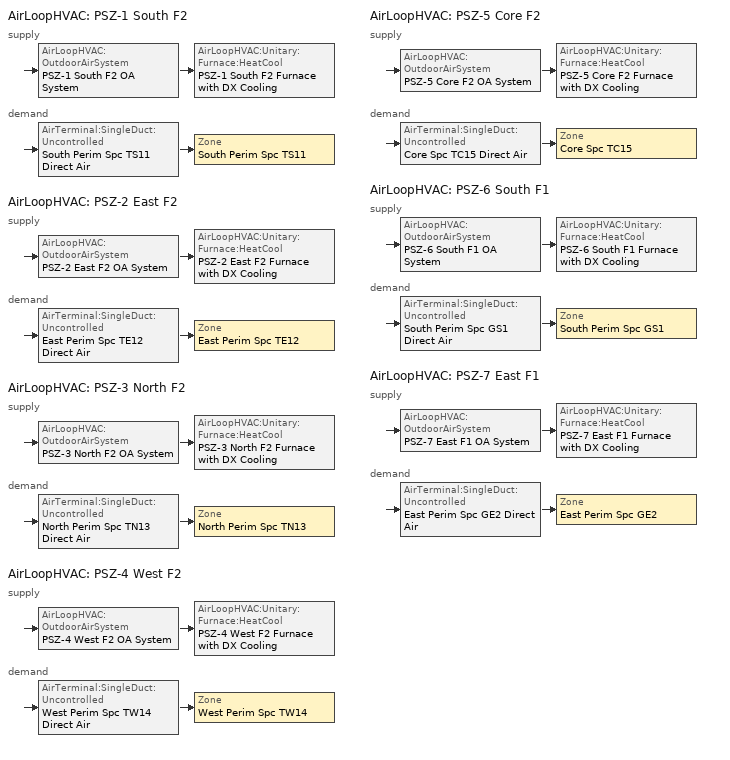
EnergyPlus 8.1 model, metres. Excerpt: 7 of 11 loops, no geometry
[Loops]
AirLoopHVAC 'PSZ-1 South F2'
 supply: AirLoopHVAC:OutdoorAirSystem 'PSZ-1 South F2 OA System' > AirLoopHVAC:Unitary:Furnace:HeatCool 'PSZ-1 South F2 Furnace with DX Cooling'
 demand: AirTerminal:SingleDuct:Uncontrolled 'South Perim Spc TS11 Direct Air' > Zone 'South Perim Spc TS11'
AirLoopHVAC 'PSZ-2 East F2'
 supply: AirLoopHVAC:OutdoorAirSystem 'PSZ-2 East F2 OA System' > AirLoopHVAC:Unitary:Furnace:HeatCool 'PSZ-2 East F2 Furnace with DX Cooling'
 demand: AirTerminal:SingleDuct:Uncontrolled 'East Perim Spc TE12 Direct Air' > Zone 'East Perim Spc TE12'
AirLoopHVAC 'PSZ-3 North F2'
 supply: AirLoopHVAC:OutdoorAirSystem 'PSZ-3 North F2 OA System' > AirLoopHVAC:Unitary:Furnace:HeatCool 'PSZ-3 North F2 Furnace with DX Cooling'
 demand: AirTerminal:SingleDuct:Uncontrolled 'North Perim Spc TN13 Direct Air' > Zone 'North Perim Spc TN13'
AirLoopHVAC 'PSZ-4 West F2'
 supply: AirLoopHVAC:OutdoorAirSystem 'PSZ-4 West F2 OA System' > AirLoopHVAC:Unitary:Furnace:HeatCool 'PSZ-4 West F2 Furnace with DX Cooling'
 demand: AirTerminal:SingleDuct:Uncontrolled 'West Perim Spc TW14 Direct Air' > Zone 'West Perim Spc TW14'
AirLoopHVAC 'PSZ-5 Core F2'
 supply: AirLoopHVAC:OutdoorAirSystem 'PSZ-5 Core F2 OA System' > AirLoopHVAC:Unitary:Furnace:HeatCool 'PSZ-5 Core F2 Furnace with DX Cooling'
 demand: AirTerminal:SingleDuct:Uncontrolled 'Core Spc TC15 Direct Air' > Zone 'Core Spc TC15'
AirLoopHVAC 'PSZ-6 South F1'
 supply: AirLoopHVAC:OutdoorAirSystem 'PSZ-6 South F1 OA System' > AirLoopHVAC:Unitary:Furnace:HeatCool 'PSZ-6 South F1 Furnace with DX Cooling'
 demand: AirTerminal:SingleDuct:Uncontrolled 'South Perim Spc GS1 Direct Air' > Zone 'South Perim Spc GS1'
AirLoopHVAC 'PSZ-7 East F1'
 supply: AirLoopHVAC:OutdoorAirSystem 'PSZ-7 East F1 OA System' > AirLoopHVAC:Unitary:Furnace:HeatCool 'PSZ-7 East F1 Furnace with DX Cooling'
 demand: AirTerminal:SingleDuct:Uncontrolled 'East Perim Spc GE2 Direct Air' > Zone 'East Perim Spc GE2'
[DesignSpecification:OutdoorAir] Outdoor Air Method=Flow/Area; Outdoor Air Flow per Zone Floor Area {m3/s-m2}=0.000666962; Outdoor Air Flow per Zone {m3/s}=0
SZ DSOA South Perim Spc GS1; SZ DSOA South Perim Spc TS11; SZ DSOA East Perim Spc GE2; SZ DSOA East Perim Spc TE12; SZ DSOA North Perim Spc TN13; SZ DSOA West Perim Spc TW14; SZ DSOA Core Spc TC15
[Sizing:Zone] Zone Cooling Design Supply Air Temperature Input Method=SupplyAirTemperature; Zone Cooling Design Supply Air Temperature {C}=12.8; Zone Heating Design Supply Air Temperature Input Method=SupplyAirTemperature; Zone Heating Design Supply Air Temperature {C}=40.4; Zone Cooling Design Supply Air Humidity Ratio {kgWater/kgDryAir}=0.008; Zone Heating Design Supply Air Humidity Ratio {kgWater/kgDryAir}=0.008; Cooling Design Air Flow Method=DesignDay; Cooling Design Air Flow Rate {m3/s}=0; Cooling Minimum Air Flow Fraction=0; Heating Design Air Flow Method=DesignDay; Heating Design Air Flow Rate {m3/s}=0; Heating Maximum Air Flow Fraction=0
Name | Design Specification Outdoor Air Object
South Perim Spc GS1 | SZ DSOA South Perim Spc GS1
South Perim Spc TS11 | SZ DSOA South Perim Spc TS11
East Perim Spc GE2 | SZ DSOA East Perim Spc GE2
East Perim Spc TE12 | SZ DSOA East Perim Spc TE12
North Perim Spc TN13 | SZ DSOA North Perim Spc TN13
West Perim Spc TW14 | SZ DSOA West Perim Spc TW14
Core Spc TC15 | SZ DSOA Core Spc TC15
[Sizing:System] Type of Load to Size On=Sensible; Design Outdoor Air Flow Rate {m3/s}=autosize; Minimum System Air Flow Ratio=1; Preheat Design Temperature {C}=7; Preheat Design Humidity Ratio {kgWater/kgDryAir}=0.008; Precool Design Temperature {C}=11; Precool Design Humidity Ratio {kgWater/kgDryAir}=0.008; Central Cooling Design Supply Air Temperature {C}=12.8; Central Heating Design Supply Air Temperature {C}=40.4; Sizing Option=NonCoincident; 100% Outdoor Air in Cooling=No; 100% Outdoor Air in Heating=No; Central Cooling Design Supply Air Humidity Ratio {kgWater/kgDryAir}=0.008; Central Heating Design Supply Air Humidity Ratio {kgWater/kgDryAir}=0.008; Cooling Design Air Flow Method=DesignDay; Cooling Design Air Flow Rate {m3/s}=0; Heating Design Air Flow Method=DesignDay; Heating Design Air Flow Rate {m3/s}=0; System Outdoor Air Method=ZoneSum
PSZ-1 South F2; PSZ-2 East F2; PSZ-3 North F2; PSZ-4 West F2; PSZ-5 Core F2; PSZ-6 South F1; PSZ-7 East F1
[ZoneControl:Thermostat] Control Type Schedule=COMPACT HVAC-ALWAYS 4
Name | Zone or ZoneList | Control 1
South Perim Spc GS1 Thermostat | South Perim Spc GS1 | Thermostat 1 Dual SP Control
South Perim Spc TS11 Thermostat | South Perim Spc TS11 | Thermostat 2 Dual SP Control
East Perim Spc GE2 Thermostat | East Perim Spc GE2 | Thermostat 3 Dual SP Control
East Perim Spc TE12 Thermostat | East Perim Spc TE12 | Thermostat 1 Dual SP Control
North Perim Spc TN13 Thermostat | North Perim Spc TN13 | Thermostat 3 Dual SP Control
West Perim Spc TW14 Thermostat | West Perim Spc TW14 | Thermostat 2 Dual SP Control
Core Spc TC15 Thermostat | Core Spc TC15 | Thermostat 1 Dual SP Control
[ThermostatSetpoint:DualSetpoint] Heating Setpoint Temperature Schedule=Heat 1/0
Name | Cooling Setpoint Temperature Schedule
Thermostat 1 Dual SP Control | Cool 1/0
Thermostat 2 Dual SP Control | Cool 1/0 2
Thermostat 3 Dual SP Control | Cool 1/0 3
[AirTerminal:SingleDuct:Uncontrolled] Availability Schedule=COMPACT HVAC-ALWAYS 1; Maximum Air Flow Rate {m3/s}=autosize
South Perim Spc GS1 Direct Air; South Perim Spc TS11 Direct Air; East Perim Spc GE2 Direct Air; East Perim Spc TE12 Direct Air; North Perim Spc TN13 Direct Air; West Perim Spc TW14 Direct Air; Core Spc TC15 Direct Air
[Zone equipment]
South Perim Spc GS1: South Perim Spc GS1 Direct Air
South Perim Spc TS11: South Perim Spc TS11 Direct Air
East Perim Spc GE2: East Perim Spc GE2 Direct Air
East Perim Spc TE12: East Perim Spc TE12 Direct Air
North Perim Spc TN13: North Perim Spc TN13 Direct Air
West Perim Spc TW14: West Perim Spc TW14 Direct Air
Core Spc TC15: Core Spc TC15 Direct Air, Core Spc TC15 Bathroom Exhaust
[Fan:OnOff] Availability Schedule=Fans D1; Fan Total Efficiency=0.53625; Pressure Rise {Pa}=448.2; Motor In Airstream Fraction=1
Name | Maximum Flow Rate {m3/s} | Motor Efficiency
PSZ-1 South F2 Supply Fan | 0.72137 | 0.825
PSZ-2 East F2 Supply Fan | 0.88448 | 0.825
PSZ-3 North F2 Supply Fan | 0.67673 | 0.825
PSZ-4 West F2 Supply Fan | 1.0539 | 0.825
PSZ-5 Core F2 Supply Fan | 2.62949 | 0.84
PSZ-6 South F1 Supply Fan | 0.50881 | 0.825
PSZ-7 East F1 Supply Fan | 0.6614 | 0.825
[Fan:ZoneExhaust]
Core Spc TC15 Bathroom Exhaust: Availability Schedule=ExFanOperationSchd; Fan Total Efficiency=0.45; Pressure Rise {Pa}=187.5; Maximum Flow Rate {m3/s}=0.28385
[Coil:Cooling:DX:SingleSpeed] Availability Schedule=COMPACT HVAC-ALWAYS 1; Gross Rated Sensible Heat Ratio=autosize; Gross Rated Cooling COP {W/W}=2.73; Total Cooling Capacity Function of Temperature Curve=PSZ DX Coil Cap-FT; Total Cooling Capacity Function of Flow Fraction Curve=PSZ DX Coil Cap-FF; Energy Input Ratio Function of Temperature Curve=PSZ DX Coil EIR-FT; Energy Input Ratio Function of Flow Fraction Curve=PSZ DX Coil EIR-FF; Part Load Fraction Correlation Curve=PSZ DX Coil PLF; Nominal Time for Condensate Removal to Begin {s}=0; Ratio of Initial Moisture Evaporation Rate and Steady State Latent Capacity=0; Maximum Cycling Rate {cycles/hr}=0; Latent Capacity Time Constant {s}=0; Condenser Type=Aircooled; Evaporative Condenser Effectiveness=0.8; Evaporative Condenser Pump Rated Power Consumption {W}=0; Crankcase Heater Capacity {W}=0; Maximum Outdoor Dry-Bulb Temperature for Crankcase Heater Operation {C}=10
Name | Gross Rated Total Cooling Capacity {W} | Rated Air Flow Rate {m3/s}
PSZ-1 South F2 Cooling Coil | 9552.99 | 0.72137
PSZ-2 East F2 Cooling Coil | 11713 | 0.88448
PSZ-3 North F2 Cooling Coil | 8961.82 | 0.67673
PSZ-4 West F2 Cooling Coil | 13956.6 | 1.0539
PSZ-5 Core F2 Cooling Coil | 34821.9 | 2.62949
PSZ-6 South F1 Cooling Coil | 6738.13 | 0.50881
PSZ-7 East F1 Cooling Coil | 8758.84 | 0.6614
[Coil:Heating:Gas] Availability Schedule=COMPACT HVAC-ALWAYS 1; Gas Burner Efficiency=0.8; Parasitic Electric Load {W}=0; Part Load Fraction Correlation Curve=PSZ Heating Coil PLF-FPLR; Parasitic Gas Load {W}=0
Name | Nominal Capacity {W}
PSZ-1 South F2 Heating Coil | 13263.6
PSZ-2 East F2 Heating Coil | 13272.1
PSZ-3 North F2 Heating Coil | 13169.1
PSZ-4 West F2 Heating Coil | 13165.5
PSZ-5 Core F2 Heating Coil | 33220.3
PSZ-6 South F1 Heating Coil | 10775.9
PSZ-7 East F1 Heating Coil | 10754.5
[AirLoopHVAC:Unitary:Furnace:HeatCool] Availability Schedule=COMPACT HVAC-ALWAYS 1; Supply Air Fan Operating Mode Schedule=COMPACT HVAC-ALWAYS 1; Maximum Supply Air Temperature {C}=40.4; Supply Air Flow Rate During Cooling Operation {m3/s}=autosize; Supply Air Flow Rate During Heating Operation {m3/s}=autosize; Supply Air Flow Rate When No Cooling or Heating is Needed {m3/s}=autosize; Fan Placement=DrawThrough; Dehumidification Control Type=None
Name | Controlling Zone or Thermostat Location | Supply Fan | Heating Coil | Cooling Coil
PSZ-1 South F2 Furnace with DX Cooling | South Perim Spc TS11 | PSZ-1 South F2 Supply Fan | PSZ-1 South F2 Heating Coil | PSZ-1 South F2 Cooling Coil
PSZ-2 East F2 Furnace with DX Cooling | East Perim Spc TE12 | PSZ-2 East F2 Supply Fan | PSZ-2 East F2 Heating Coil | PSZ-2 East F2 Cooling Coil
PSZ-3 North F2 Furnace with DX Cooling | North Perim Spc TN13 | PSZ-3 North F2 Supply Fan | PSZ-3 North F2 Heating Coil | PSZ-3 North F2 Cooling Coil
PSZ-4 West F2 Furnace with DX Cooling | West Perim Spc TW14 | PSZ-4 West F2 Supply Fan | PSZ-4 West F2 Heating Coil | PSZ-4 West F2 Cooling Coil
PSZ-5 Core F2 Furnace with DX Cooling | Core Spc TC15 | PSZ-5 Core F2 Supply Fan | PSZ-5 Core F2 Heating Coil | PSZ-5 Core F2 Cooling Coil
PSZ-6 South F1 Furnace with DX Cooling | South Perim Spc GS1 | PSZ-6 South F1 Supply Fan | PSZ-6 South F1 Heating Coil | PSZ-6 South F1 Cooling Coil
PSZ-7 East F1 Furnace with DX Cooling | East Perim Spc GE2 | PSZ-7 East F1 Supply Fan | PSZ-7 East F1 Heating Coil | PSZ-7 East F1 Cooling Coil
[Controller:OutdoorAir] Minimum Outdoor Air Flow Rate {m3/s}=AUTOSIZE; Maximum Outdoor Air Flow Rate {m3/s}=autosize; Economizer Control Type=DifferentialDryBulb; Economizer Control Action Type=ModulateFlow; Lockout Type=NoLockout; Minimum Limit Type=FixedMinimum; Minimum Outdoor Air Schedule=MinOA_Sched; Minimum Fraction of Outdoor Air Schedule=MinOAFracSch_Base; Maximum Fraction of Outdoor Air Schedule=MaxOAFracSch_Base; Heat Recovery Bypass Control Type=BypassWhenOAFlowGreaterThanMinimum
PSZ-1 South F2 OA Controller; PSZ-2 East F2 OA Controller; PSZ-3 North F2 OA Controller; PSZ-4 West F2 OA Controller; PSZ-5 Core F2 OA Controller; PSZ-6 South F1 OA Controller; PSZ-7 East F1 OA Controller
[AirLoopHVAC] Design Supply Air Flow Rate {m3/s}=autosize
PSZ-1 South F2; PSZ-2 East F2; PSZ-3 North F2; PSZ-4 West F2; PSZ-5 Core F2; PSZ-6 South F1; PSZ-7 East F1
[AirLoopHVAC:ReturnPlenum]
Name | Zone
North Perim Spc TN13 Zone Return Plenum | North Perim Plnm TN18
West Perim Spc GW4 Zone Return Plenum | West Perim Plnm GW9
West Perim Spc TW14 Zone Return Plenum | West Perim Plnm TW19
Core Spc GC5 Zone Return Plenum | Core Plnm GC10
Core Spc TC15 Zone Return Plenum | Core Plnm TC20
[EnergyManagementSystem:Sensor]
PSZ1_Cooling: PSZ-1 South F2; Air System Total Cooling Energy
PSZ1_Heating: PSZ-1 South F2; Air System Total Heating Energy
PSZ2_Cooling: PSZ-2 East F2; Air System Total Cooling Energy
PSZ2_Heating: PSZ-2 East F2; Air System Total Heating Energy
PSZ3_Cooling: PSZ-3 North F2; Air System Total Cooling Energy
PSZ3_Heating: PSZ-3 North F2; Air System Total Heating Energy
PSZ4_Cooling: PSZ-4 West F2; Air System Total Cooling Energy
PSZ4_Heating: PSZ-4 West F2; Air System Total Heating Energy
PSZ5_Cooling: PSZ-5 Core F2; Air System Total Cooling Energy
PSZ5_Heating: PSZ-5 Core F2; Air System Total Heating Energy
PSZ6_Cooling: PSZ-6 South F1; Air System Total Cooling Energy
PSZ6_Heating: PSZ-6 South F1; Air System Total Heating Energy
PSZ7_Cooling: PSZ-7 East F1; Air System Total Cooling Energy
PSZ7_Heating: PSZ-7 East F1; Air System Total Heating Energy
Demand: *; Electricity:Facility
CPP_Event_Sensor: DR_Event; Schedule Value
DutyCycleNumSensor: DutyCycleTimestepCount; Schedule Value
PSZ1_OASch; PSZ2_OASch; PSZ3_OASch; PSZ4_OASch; PSZ5_OASch; PSZ6_OASch; PSZ7_OASch; PSZ8_OASch; PSZ9_OASch; PSZ10_OASch: MinOA_Sched; Schedule Value
PSZ1_OAFracSch; PSZ2_OAFracSch; PSZ3_OAFracSch; PSZ4_OAFracSch; PSZ5_OAFracSch; PSZ6_OAFracSch; PSZ7_OAFracSch; PSZ8_OAFracSch; PSZ9_OAFracSch; PSZ10_OAFracSch: MinOAFracSch_Base; Schedule Value
PSZ1_OAFlowMass: PSZ-1 South F2 Outside Air Inlet; System Node Mass Flow Rate
PSZ1_HtgRTF: PSZ-1 South F2 Heating Coil; Heating Coil Runtime Fraction
PSZ1_ClgRTF: PSZ-1 South F2 Cooling Coil; Cooling Coil Runtime Fraction
PSZ2_OAFlowMass: PSZ-2 East F2 Outside Air Inlet; System Node Mass Flow Rate
PSZ2_HtgRTF: PSZ-2 East F2 Heating Coil; Heating Coil Runtime Fraction
PSZ2_ClgRTF: PSZ-2 East F2 Cooling Coil; Cooling Coil Runtime Fraction
PSZ3_OAFlowMass: PSZ-3 North F2 Outside Air Inlet; System Node Mass Flow Rate
PSZ3_HtgRTF: PSZ-3 North F2 Heating Coil; Heating Coil Runtime Fraction
PSZ3_ClgRTF: PSZ-3 North F2 Cooling Coil; Cooling Coil Runtime Fraction
PSZ4_OAFlowMass: PSZ-4 West F2 Outside Air Inlet; System Node Mass Flow Rate
PSZ4_HtgRTF: PSZ-4 West F2 Heating Coil; Heating Coil Runtime Fraction
PSZ4_ClgRTF: PSZ-4 West F2 Cooling Coil; Cooling Coil Runtime Fraction
PSZ5_OAFlowMass: PSZ-5 Core F2 Outside Air Inlet; System Node Mass Flow Rate
PSZ5_HtgRTF: PSZ-5 Core F2 Heating Coil; Heating Coil Runtime Fraction
PSZ5_ClgRTF: PSZ-5 Core F2 Cooling Coil; Cooling Coil Runtime Fraction
PSZ6_OAFlowMass: PSZ-6 South F1 Outside Air Inlet; System Node Mass Flow Rate
PSZ6_HtgRTF: PSZ-6 South F1 Heating Coil; Heating Coil Runtime Fraction
PSZ6_ClgRTF: PSZ-6 South F1 Cooling Coil; Cooling Coil Runtime Fraction
PSZ7_OAFlowMass: PSZ-7 East F1 Outside Air Inlet; System Node Mass Flow Rate
PSZ7_HtgRTF: PSZ-7 East F1 Heating Coil; Heating Coil Runtime Fraction
PSZ7_ClgRTF: PSZ-7 East F1 Cooling Coil; Cooling Coil Runtime Fraction
LtgSch_Sensor: Lgt 1/0_Copy; Schedule Value
[EnergyManagementSystem:Program]
DR_Post_Process: SET DR_Demand = 0; SET DR_Pre_Demand=0; SET DR_Post_Demand=0; IF CPP_Event_Sensor==1; SET DR_Demand = Demand*12/3600; ENDIF; IF CPP_Event_Sensor>0; SET DR_FullDay = Demand*12 /3600; ENDIF
AEDG_BldgLoad: SET F2_Heating = PSZ1_Heating + PSZ2_Heating + PSZ3_Heating + PSZ4_Heating + PSZ5_Heating; SET F2_Cooling = PSZ1_Cooling + PSZ2_Cooling + PSZ3_Cooling + PSZ4_Cooling + PSZ5_Cooling; SET F1_Heating = PSZ6_Heating + PSZ7_Heating + PSZ8_Heating + PSZ9_Heating + PSZ10_Heating; SET F1_Cooling = PSZ6_Cooling + PSZ7_Cooling + PSZ8_Cooling + PSZ9_Cooling + PSZ10_Cooling; SET BldgHeating = F1_Heating + F2_Heating; SET BldgCooling = F1_Cooling + F2_Cooling
[EnergyManagementSystem:Actuator]
PSZ1_FanPressure: PSZ-1 South F2 Supply Fan; Fan; Fan Pressure Rise
PSZ2_FanPressure: PSZ-2 East F2 Supply Fan; Fan; Fan Pressure Rise
PSZ3_FanPressure: PSZ-3 North F2 Supply Fan; Fan; Fan Pressure Rise
PSZ4_FanPressure: PSZ-4 West F2 Supply Fan; Fan; Fan Pressure Rise
PSZ5_FanPressure: PSZ-5 Core F2 Supply Fan; Fan; Fan Pressure Rise
PSZ6_FanPressure: PSZ-6 South F1 Supply Fan; Fan; Fan Pressure Rise
PSZ7_FanPressure: PSZ-7 East F1 Supply Fan; Fan; Fan Pressure Rise
[SetpointManager:SingleZone:Reheat] Control Variable=Temperature; Minimum Supply Air Temperature {C}=13; Maximum Supply Air Temperature {C}=45
Name | Control Zone | Setpoint Node or NodeList
PSZ-1 South F2 Supply Air Temp Manager | South Perim Spc TS11 | PSZ-1 South F2 Air Loop Outlet
PSZ-2 East F2 Supply Air Temp Manager | East Perim Spc TE12 | PSZ-2 East F2 Air Loop Outlet
PSZ-3 North F2 Supply Air Temp Manager | North Perim Spc TN13 | PSZ-3 North F2 Air Loop Outlet
PSZ-4 West F2 Supply Air Temp Manager | West Perim Spc TW14 | PSZ-4 West F2 Air Loop Outlet
PSZ-5 Core F2 Supply Air Temp Manager | Core Spc TC15 | PSZ-5 Core F2 Air Loop Outlet
PSZ-6 South F1 Supply Air Temp Manager | South Perim Spc GS1 | PSZ-6 South F1 Air Loop Outlet
PSZ-7 East F1 Supply Air Temp Manager | East Perim Spc GE2 | PSZ-7 East F1 Air Loop Outlet
[SetpointManager:MixedAir] Control Variable=Temperature
Name | Setpoint Node or NodeList
PSZ-1 South F2 Cooling Coil Air Temp Manager | PSZ-1 South F2 Mixed Air Outlet
PSZ-2 East F2 Cooling Coil Air Temp Manager | PSZ-2 East F2 Mixed Air Outlet
PSZ-3 North F2 Cooling Coil Air Temp Manager | PSZ-3 North F2 Mixed Air Outlet
PSZ-4 West F2 Cooling Coil Air Temp Manager | PSZ-4 West F2 Mixed Air Outlet
PSZ-5 Core F2 Cooling Coil Air Temp Manager | PSZ-5 Core F2 Mixed Air Outlet
PSZ-6 South F1 Cooling Coil Air Temp Manager | PSZ-6 South F1 Mixed Air Outlet
PSZ-7 East F1 Cooling Coil Air Temp Manager | PSZ-7 East F1 Mixed Air Outlet
[FaultModel:TemperatureSensorOffset:OutdoorAir] Availability Schedule=ALWAYS-ON; Temperature Sensor Offset {deltaC}=3
Name | Controller Object
PSZ-1 OA Sensor Bias | PSZ-1 South F2 OA Controller
PSZ-2 OA Sensor Bias | PSZ-2 East F2 OA Controller
PSZ-3 OA Sensor Bias | PSZ-3 North F2 OA Controller
PSZ-4 OA Sensor Bias | PSZ-4 West F2 OA Controller
PSZ-5 OA Sensor Bias | PSZ-5 Core F2 OA Controller
PSZ-6 OA Sensor Bias | PSZ-6 South F1 OA Controller
PSZ-7 OA Sensor Bias | PSZ-7 East F1 OA Controller
[FaultModel:TemperatureSensorOffset:ReturnAir] Availability Schedule=ALWAYS-ON; Temperature Sensor Offset {deltaC}=-3
Name | Controller Object
PSZ-1 OA Sensor Bias | PSZ-1 South F2 OA Controller
PSZ-2 OA Sensor Bias | PSZ-2 East F2 OA Controller
PSZ-3 OA Sensor Bias | PSZ-3 North F2 OA Controller
PSZ-4 OA Sensor Bias | PSZ-4 West F2 OA Controller
PSZ-5 OA Sensor Bias | PSZ-5 Core F2 OA Controller
PSZ-6 OA Sensor Bias | PSZ-6 South F1 OA Controller
PSZ-7 OA Sensor Bias | PSZ-7 East F1 OA Controller
[EnergyManagementSystem:InternalVariable]
Name | Internal Data Index Key | Internal Data Type
PSZ1_FanDesignPressure | PSZ-1 South F2 Supply Fan | Fan Nominal Pressure Rise
PSZ1_DesignFlowMass | PSZ-1 SOUTH F2 OA CONTROLLER | Outdoor Air Controller Maximum Mass Flow Rate
PSZ2_FanDesignPressure | PSZ-2 East F2 Supply Fan | Fan Nominal Pressure Rise
PSZ2_DesignFlowMass | PSZ-2 East F2 OA CONTROLLER | Outdoor Air Controller Maximum Mass Flow Rate
PSZ3_FanDesignPressure | PSZ-3 North F2 Supply Fan | Fan Nominal Pressure Rise
PSZ3_DesignFlowMass | PSZ-3 North F2 OA CONTROLLER | Outdoor Air Controller Maximum Mass Flow Rate
PSZ4_FanDesignPressure | PSZ-4 West F2 Supply Fan | Fan Nominal Pressure Rise
PSZ4_DesignFlowMass | PSZ-4 West F2 OA CONTROLLER | Outdoor Air Controller Maximum Mass Flow Rate
PSZ5_FanDesignPressure | PSZ-5 Core F2 Supply Fan | Fan Nominal Pressure Rise
PSZ5_DesignFlowMass | PSZ-5 Core F2 OA CONTROLLER | Outdoor Air Controller Maximum Mass Flow Rate
PSZ6_FanDesignPressure | PSZ-6 South F1 Supply Fan | Fan Nominal Pressure Rise
PSZ6_DesignFlowMass | PSZ-6 South F1 OA CONTROLLER | Outdoor Air Controller Maximum Mass Flow Rate
PSZ7_FanDesignPressure | PSZ-7 East F1 Supply Fan | Fan Nominal Pressure Rise
PSZ7_DesignFlowMass | PSZ-7 East F1 OA CONTROLLER | Outdoor Air Controller Maximum Mass Flow Rate
[Schedule:Compact]
Always-On; COMPACT HVAC-ALWAYS 1; MinOA_Sched: Through: 12/31, For: AllDays, Until: 24:00, 1
Cool 1/0; COOL 1/0 2; COOL 1/0 3: Through: 12/31, For: Weekdays, Until: 05:00, 26.7, Until: 06:00, 25.2, Until: 07:00, 23.9, Until: 22:00, 22.8, Until: 24:00, 26.7, For: Saturday, Until: 05:00, 26.7, Until: 06:00, 25.2, Until: 07:00, 23.9, Until: 18:00, 22.8, Until: 24:00, 26.7, For: SummerDesignDay, Until: 05:00, 26.7, Until: 06:00, 25.2, Until: 07:00, 23.9, Until: 22:00, 22.8, Until: 24:00, 26.7, For: WinterDesignDay, Until: 24:00, 26.7, For: Sunday Holidays AllOtherDays, Until: 24:00, 26.7
Heat 1/0: Through: 12/31, For: Weekdays, Until: 05:00, 18.3, Until: 06:00, 19.3, Until: 07:00, 20.3, Until: 22:00, 21.7, Until: 24:00, 18.3, For: SummerDesignDay, Until: 24:00, 18.3, For: WinterDesignDay, Until: 05:00, 18.3, Until: 06:00, 19.3, Until: 07:00, 20.3, Until: 22:00, 21.7, Until: 24:00, 18.3, For: Saturday, Until: 05:00, 18.3, Until: 06:00, 19.3, Until:  07:00, 20.3, Until: 18:00, 21.7, Until: 24:00, 18.3, For: Sunday Holidays AllOtherDays, Until: 24:00, 18.3
Fans D1: Through: 12/31, For: Weekdays SummerDesignDay WinterDesignDay, Until: 05:00, 0, Until: 22:00, 1, Until: 24:00, 0, For: Saturday, Until: 05:00, 0, Until: 18:00, 1, Until: 24:00, 0, For: Sunday Holidays AllOtherDays, Until: 24:00, 0
ExFanOperationSchd: Through: 12/31, For: Weekdays SummerDesignDay WinterDesignDay, Until: 05:00, 1, Until: 22:00, 1, Until: 24:00, 1, For: Saturday, Until: 05:00, 1, Until: 18:00, 1, Until: 24:00, 1, For: Sunday Holidays AllOtherDays, Until: 24:00, 1
MinOAFracSch_Base: Through: 12/31, For: Weekdays, Until: 05:00, 0.15, Until: 22:00, 0.15, Until: 24:00, 0.15, For: Saturday, Until: 05:00, 0.15, Until: 18:00, 0.15, Until: 24:00, 0.15, For: SummerDesignDay WinterDesignDay, Until: 05:00, 0.15, Until: 22:00, 0.15, Until: 24:00, 0.15, For: Sunday Holidays AllOtherDays, Until: 05:00, 0.15, Until: 18:00, 0.15, Until: 24:00, 0.15
MaxOAFracSch_Base: Through: 12/31, For: AllDays, Until: 24:00, 0.7
COMPACT HVAC-ALWAYS 4: Through: 12/31, For: AllDays, Until: 24:00, 4
[Curve:Quadratic]
Name | Coefficient1 Constant | Coefficient2 x | Coefficient3 x**2 | Minimum Value of x | Maximum Value of x
PSZ DX Coil Cap-FF | 0.8 | 0.2 | 0 | 0.5 | 1.5
PSZ DX Coil EIR-FF | 1.1552 | -0.1808 | 0.0256 | 0.5 | 1.5
PSZ DX Coil PLF | 0.85 | 0.15 | 0 | 0 | 1
[Curve:Cubic]
PSZ Heating Coil PLF-FPLR: Coefficient1 Constant=0.8; Coefficient2 x=0.2; Coefficient3 x**2=0; Coefficient4 x**3=0; Minimum Value of x=0; Maximum Value of x=1
[Curve:Biquadratic] Minimum Value of x=12.77778; Maximum Value of x=23.88889; Minimum Value of y=23.88889; Maximum Value of y=46.11111
Name | Coefficient1 Constant | Coefficient2 x | Coefficient3 x**2 | Coefficient4 y | Coefficient5 y**2 | Coefficient6 x*y
PSZ DX Coil Cap-FT | 0.867916 | 0.0142476 | 0.000554364 | -0.00755806 | 3.29832e-05 | -0.000191711
PSZ DX Coil EIR-FT | 0.116968 | 0.0284933 | -0.000411156 | 0.0214143 | 0.000161125 | -0.000679104
